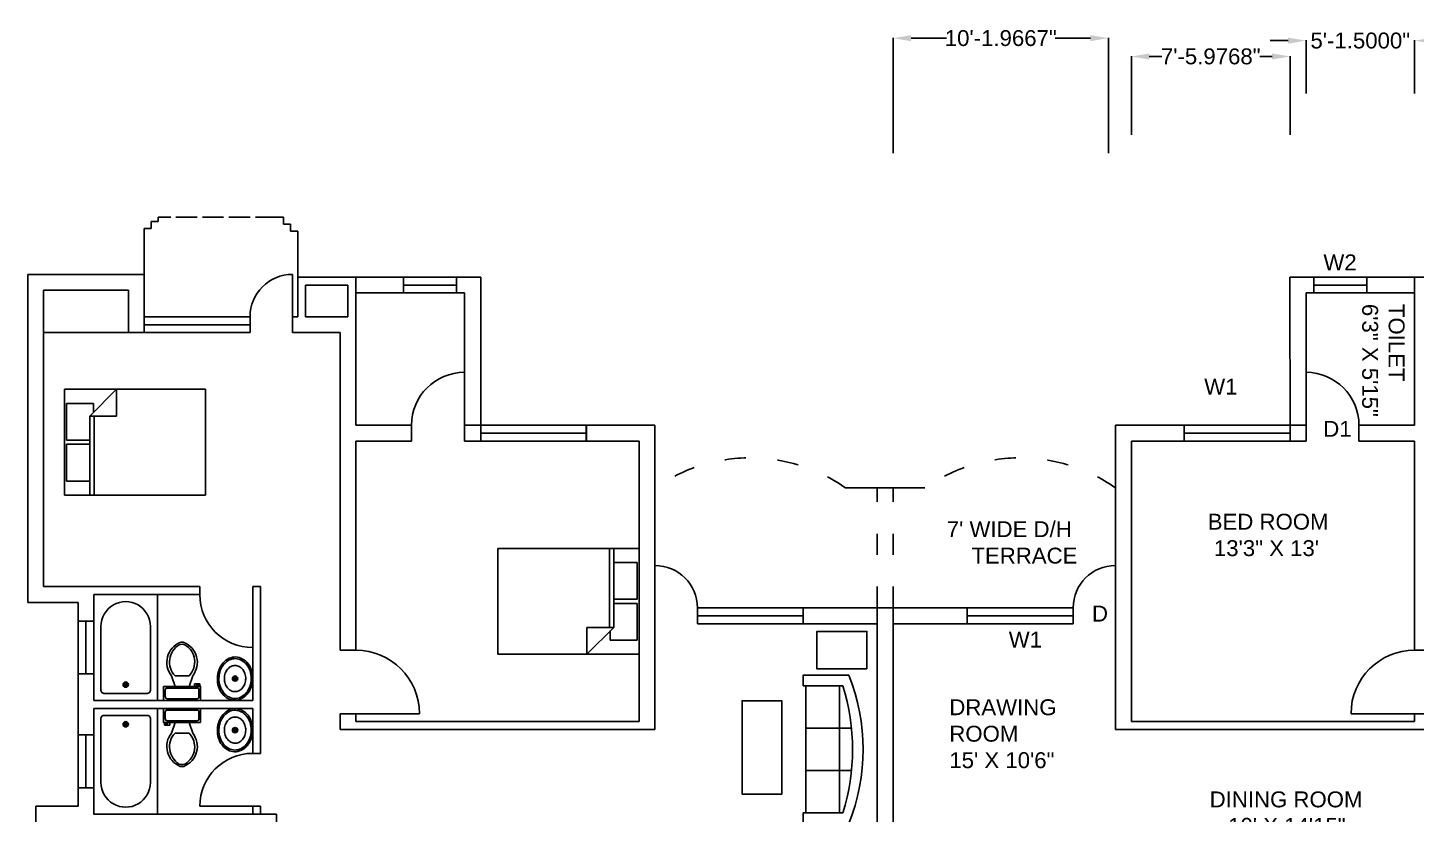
# Model space of a CAD drawing. Header units: inches. Extents: x -946 to 456, y -156 to 642.
# Drawn here: x -946 to -159, y 190 to 636 of the extents above; entities that cross this region are included whole.
import ezdxf

# ---------------------------------------------------------------- set-up
doc = ezdxf.new("R2010")
doc.units = ezdxf.units.IN
doc.header["$MEASUREMENT"] = 0
doc.linetypes.add('ACAD_ISO02W100', pattern=[15, 12, -3])
doc.linetypes.add('ACAD_ISO03W100', pattern=[30, 12, -18])
for name, color, linetype in [('BALCONY', 7, 'ACAD_ISO02W100'), ('blocks', 30, 'Continuous'), ('door', 10, 'Continuous'), ('terrace', 7, 'ACAD_ISO03W100'), ('window', 50, 'Continuous')]:
    doc.layers.add(name, color=color, linetype=linetype)
doc.styles.get("Standard").update_dxf_attribs({"font": 'arial.ttf', "height": 9})
doc.dimstyles.get("Standard").update_dxf_attribs({"dimtxt": 9, "dimasz": 10.18, "dimexe": 0.18, "dimexo": 0.0625, "dimgap": 0.09, "dimtad": 0, "dimtih": 1, "dimtoh": 1, "dimdec": 4, "dimzin": 0, "dimdsep": 46, "dimlunit": 3, "dimtxsty": 'Standard', "dimcen": 0.09, "dimadec": 0, "dimazin": 0, "dimtfac": 1, "dimtdec": 4, "dimtofl": 0, "dimtmove": 0, "dimatfit": 3, "dimfxl": 1, "dimtolj": 1, "dimtzin": 0, "dimarcsym": 0})

# ---------------------------------------------------------------- blocks, each defined once
blk = doc.blocks.new('Bed - Queen')
at = {"linetype": 'Continuous'}
for p, q in [((0, -80.00003), (0, 0)), ((0, 0), (59.99999, 0)), ((59.99999, 0), (59.99999, -80.00003)), ((7.99999, -1.2), (28.79998, -1.2)), ((7.99999, -14.4), (7.99999, -1.2)), ((28.79998, -1.2), (28.79998, -14.4)), ((31.19999, -1.2), (51.99999, -1.2)), ((31.19999, -14.4), (31.19999, -1.2)), ((51.99999, -1.2), (51.99999, -16.4)), ((0, -14.4), (44.8, -14.4)), ((59.99999, -29.6), (44.8, -14.4)), ((44.8, -14.4), (44.8, -29.6)), ((44.8, -16.8), (0, -16.8)), ((51.99999, -16.4), (46.79936, -16.4)), ((44.8, -29.6), (59.99999, -29.6)), ((59.99999, -80.00003), (0, -80.00003))]:
    blk.add_line(p, q, dxfattribs=at)
blk = doc.blocks.new('Sofa - Roundback 7 ft.')
at = {"linetype": 'Continuous'}
for p, q in [((-12.00002, -32.4421), (-12.00003, -6.5971)), ((11.99997, -32.4421), (11.99998, -6.5971)), ((-36.000027, -34), (-36.000027, -11.4696)), ((-35.999844, -13.3819), (35.9998, -13.3819)), ((35.99998, -34), (35.99998, -11.4696)), ((-36.000027, -32.4421), (35.99998, -32.4421))]:
    blk.add_line(p, q, dxfattribs=at)
for points in [[(-36.000027, -34), (-42.000027, -34), (-42.000027, -8)], [(41.99998, -8), (41.99998, -34), (35.99998, -34)]]:
    blk.add_lwpolyline(points, dxfattribs=at)
for centre, radius, start, end in [((0, -114.25), 114.25, 68.43141, 111.5686), ((-0.00001, -127.1968), 121.1968, 72.72033, 107.2797)]:
    blk.add_arc(centre, radius, start, end, dxfattribs=at)
blk = doc.blocks.new('Bath Tub - 26 x 60 in.')
for p, q in [((8, -18), (10, -18)), ((9, -17), (9, -19))]:
    blk.add_line(p, q)
blk.add_lwpolyline([(0, -36), (0, 0), (60, 0), (60, -36)], close=True)
for points in [[(4, -30), (4, -6)], [(6, -4), (42, -4)], [(42, -32), (6, -32)]]:
    blk.add_lwpolyline(points)
for radius in [1.5, 1]:
    blk.add_circle((9, -18), radius)
for centre, radius, start, end in [((5.75, -5.75), 1.77, 81.8699, 188.1301), ((42, -18), 14, 270, 90), ((5.75, -30.25), 1.77, 171.8699, 278.1301)]:
    blk.add_arc(centre, radius, start, end)
blk = doc.blocks.new('Toilet - top')
for p, q in [((9.5, -6), (9.5, -2)), ((-10, -8.5), (-8, -8.5)), ((-10, -9.5), (-10, -8.5)), ((-7, -9.5), (-10, -9.5)), ((-8, -8.5), (-8, -8)), ((-7, -8), (-7, -9.5)), ((-4, -8), (-6, -14)), ((4, -14), (-4, -14)), ((4, -8), (6, -14))]:
    blk.add_line(p, q)
blk.add_lwpolyline([(10.5, -8), (10.5, 0), (-10.5, 0), (-10.5, -8)], close=True)
for points in [[(-9.5, -2), (-9.5, -6)], [(8.5, -1), (-8.5, -1)], [(-8.5, -7), (8.5, -7)]]:
    blk.add_lwpolyline(points)
for centre, radius, start, end in [((-8.62, -1.88), 0.884, 81.8699, 188.1301), ((-8.62, -6.12), 0.884, 171.8699, 278.1301), ((8.62, -1.88), 0.884, 351.8699, 98.1301), ((8.62, -6.12), 0.884, 261.8699, 8.1301), ((3.52, -21.58), 12.17, 141.46911, 247.97143), ((4.2, -21.82), 11.33, 136.36773, 238.94682), ((-3.52, -21.58), 12.17, 292.02843, 38.53071), ((-4.2, -21.82), 11.33, 301.05301, 43.63209), ((0, -27.88), 4, 245.73182, 294.26817), ((0, -29), 4, 254.86053, 285.13947)]:
    blk.add_arc(centre, radius, start, end)
blk = doc.blocks.new('Sink - Oval top')
for p, q in [((-1, 0), (1, 0)), ((0, 1), (0, -1))]:
    blk.add_line(p, q)
at = {"linetype": 'Continuous'}
for points in [[(-12.23, 0.39, 0.117634), (-11.46, -3.36, 0.104469), (-8.88, -6.8, 0.090016), (-5.08, -9.07, 0.08192), (-0.32, -10.02, 0.08192), (4.49, -9.38, 0.090016), (8.42, -7.36, 0.104469), (11.22, -4.09, 0.117634), (12.23, -0.39, 0.117634), (11.46, 3.36, 0.104469), (8.88, 6.8, 0.090016), (5.08, 9.07, 0.08192), (0.32, 10.02, 0.08192), (-4.49, 9.38, 0.090016), (-8.42, 7.36, 0.104469), (-11.22, 4.09, 0.117634)], [(-11.29, 0.16, 0.118622), (-10.52, -3.25, 0.104678), (-8.07, -6.36, 0.089562), (-4.54, -8.37, 0.081185), (-0.13, -9.15, 0.081185), (4.3, -8.49, 0.089562), (7.89, -6.58, 0.104678), (10.42, -3.55, 0.118622), (11.29, -0.16, 0.118622), (10.52, 3.25, 0.104678), (8.07, 6.36, 0.089562), (4.54, 8.37, 0.081185), (0.13, 9.15, 0.081185), (-4.3, 8.49, 0.089562), (-7.89, 6.58, 0.104678), (-10.42, 3.55, 0.118622)], [(-7.42, 0.08, 0.118283), (-6.91, -2.17, 0.104607), (-5.29, -4.21, 0.089718), (-2.97, -5.53, 0.081436), (-0.07, -6.04, 0.081436), (2.84, -5.59, 0.089718), (5.2, -4.33, 0.104607), (6.86, -2.32, 0.118283), (7.42, -0.08, 0.118283), (6.91, 2.17, 0.104607), (5.29, 4.21, 0.089718), (2.97, 5.53, 0.081436), (0.07, 6.04, 0.081436), (-2.84, 5.59, 0.089718), (-5.2, 4.33, 0.104607), (-6.86, 2.32, 0.118283)]]:
    blk.add_lwpolyline(points, format="xyb", close=True, dxfattribs=at)
for radius in [1.5, 1]:
    blk.add_circle((0, 0), radius)
blk = doc.blocks.new('*D62')
at = {"color": 0, "lineweight": -2, "transparency": 16777216}
for p, q in [((-231.61, 628.45), (-241.79, 628.45)), ((-221.43, 598.56), (-221.43, 628.63)), ((-159.93, 598.56), (-159.93, 628.63)), ((-149.75, 628.45), (-139.57, 628.45))]:
    blk.add_line(p, q, dxfattribs=at)
at = {"color": 0, "transparency": 16777216}
for points in [[(-231.61, 630.15), (-231.61, 626.75), (-221.43, 628.45)], [(-149.75, 630.15), (-149.75, 626.75), (-159.93, 628.45)]]:
    blk.add_solid(points, dxfattribs=at)
at = {"layer": 'Defpoints', "color": 0, "transparency": 16777216}
for p in [(-221.43, 628.45), (-221.43, 598.49), (-159.93, 598.49)]:
    blk.add_point(p, dxfattribs=at)
at = {"color": 0, "transparency": 16777216, "insert": (-190.68, 628.45), "char_height": 9, "attachment_point": 5}
blk.add_mtext('\\A1;5\'-1.5000"', dxfattribs=at)
blk = doc.blocks.new('*D63')
at = {"color": 0, "lineweight": -2, "transparency": 16777216}
for p, q in [((-320.43, 575.12), (-320.43, 619.64)), ((-310.25, 619.46), (-303.19, 619.46)), ((-240.63, 619.46), (-247.69, 619.46)), ((-230.45, 575.12), (-230.45, 619.64))]:
    blk.add_line(p, q, dxfattribs=at)
at = {"color": 0, "transparency": 16777216}
for points in [[(-310.25, 621.16), (-310.25, 617.76), (-320.43, 619.46)], [(-240.63, 621.16), (-240.63, 617.76), (-230.45, 619.46)]]:
    blk.add_solid(points, dxfattribs=at)
at = {"layer": 'Defpoints', "color": 0, "transparency": 16777216}
for p in [(-320.43, 619.46), (-320.43, 575.05), (-230.45, 575.05)]:
    blk.add_point(p, dxfattribs=at)
at = {"color": 0, "transparency": 16777216, "insert": (-275.44, 619.46), "char_height": 9, "attachment_point": 5}
blk.add_mtext('\\A1;7\'-5.9768"', dxfattribs=at)
blk = doc.blocks.new('*D64')
at = {"color": 0, "lineweight": -2, "transparency": 16777216}
for p, q in [((-455.43, 564.66), (-455.43, 630.02)), ((-445.25, 629.84), (-425.3, 629.84)), ((-343.64, 629.84), (-363.59, 629.84)), ((-333.46, 564.66), (-333.46, 630.02))]:
    blk.add_line(p, q, dxfattribs=at)
at = {"color": 0, "transparency": 16777216}
for points in [[(-445.25, 631.53), (-445.25, 628.14), (-455.43, 629.84)], [(-343.64, 631.53), (-343.64, 628.14), (-333.46, 629.84)]]:
    blk.add_solid(points, dxfattribs=at)
at = {"layer": 'Defpoints', "color": 0, "transparency": 16777216}
for p in [(-333.46, 629.84), (-455.43, 564.59), (-333.46, 564.59)]:
    blk.add_point(p, dxfattribs=at)
at = {"color": 0, "transparency": 16777216, "insert": (-394.44, 629.84), "char_height": 9, "attachment_point": 5}
blk.add_mtext('\\A1;10\'-1.9667"', dxfattribs=at)

msp = doc.modelspace()

# ---------------------------------------------------------------- linework, layer by layer
for p, q in [((-871.92803, 525.92435), (-871.92803, 528.42435)), ((-871.92803, 528.42435), (-867.92803, 528.42435)), ((-800.92803, 528.42435), (-804.92803, 528.42435)), ((-800.92803, 524.42435), (-800.92803, 528.42435)), ((-879.92803, 495.92435), (-879.92803, 521.92435)), ((-879.92803, 521.92435), (-875.92803, 521.92435)), ((-875.92803, 521.92435), (-875.92803, 525.92435)), ((-875.92803, 525.92435), (-871.92803, 525.92435)), ((-796.92803, 524.42435), (-800.92803, 524.42435)), ((-796.92803, 520.42435), (-796.92803, 524.42435)), ((-794.92803, 520.42435), (-796.92803, 520.42435)), ((-792.92803, 520.42435), (-794.92803, 520.42435)), ((-792.92803, 494.42435), (-792.92803, 520.42435)), ((-945.92803, 486.92435), (-945.92803, 495.92435)), ((-945.92803, 495.92435), (-936.92803, 495.92435)), ((-936.92803, 495.92435), (-888.92803, 495.92435)), ((-888.92803, 495.92435), (-879.92803, 495.92435)), ((-879.92803, 495.92435), (-879.92803, 462.92435)), ((-792.92803, 494.42435), (-792.92803, 471.92435)), ((-768.92803, 494.42435), (-792.92803, 494.42435)), ((-788.42803, 489.92435), (-788.42803, 471.92435)), ((-764.42803, 489.92435), (-788.42803, 489.92435)), ((-768.92803, 494.42435), (-689.18834, 494.42435)), ((-764.42803, 489.92435), (-764.42803, 471.92435)), ((-759.92803, 410.42435), (-759.92803, 494.42435)), ((-689.18834, 494.42435), (-689.18834, 401.42435)), ((-230.66772, 494.42435), (-230.42803, 401.42435)), ((-150.92803, 494.42435), (-230.66772, 494.42435)), ((-216.92803, 485.42435), (-216.92803, 494.42435)), ((-186.92803, 489.92435), (-216.92803, 489.92435)), ((-186.92803, 485.42435), (-186.92803, 494.42435)), ((-159.92803, 410.42435), (-159.92803, 494.42435)), ((-945.92803, 471.92435), (-945.92803, 486.92435)), ((-888.92803, 486.92435), (-936.92803, 486.92435)), ((-936.92803, 486.92435), (-936.92803, 462.92435)), ((-888.92803, 462.92435), (-888.92803, 486.92435)), ((-759.92803, 485.42435), (-698.42803, 485.42435)), ((-698.42803, 485.42435), (-698.42803, 401.42435)), ((-159.92803, 485.42435), (-221.42803, 485.42435)), ((-221.42803, 485.42435), (-221.42803, 401.42435)), ((-945.92803, 471.92435), (-945.92803, 309.92435)), ((-819.92803, 471.92435), (-879.92803, 471.92435)), ((-819.92803, 467.42435), (-879.92803, 467.42435)), ((-819.92803, 462.92435), (-819.92803, 471.92435)), ((-792.92803, 471.92435), (-795.92803, 471.92435)), ((-795.92803, 462.92435), (-795.92803, 471.92435)), ((-773.42803, 471.92435), (-788.42803, 471.92435)), ((-764.42803, 471.92435), (-773.42803, 471.92435)), ((-819.92803, 462.92435), (-936.92803, 462.92435)), ((-936.92803, 462.92435), (-936.92803, 318.92435)), ((-768.92803, 462.92435), (-795.92803, 462.92435)), ((-768.92803, 282.92435), (-768.92803, 462.92435)), ((-728.42803, 410.42435), (-759.92803, 410.42435)), ((-728.42803, 410.42435), (-728.42803, 401.42435)), ((-590.42803, 410.42435), (-698.42803, 410.42435)), ((-629.40483, 410.42435), (-629.40483, 401.42435)), ((-590.42803, 401.42435), (-590.42803, 410.42435)), ((-329.42803, 401.42435), (-329.42803, 410.42435)), ((-329.42803, 410.42435), (-221.42803, 410.42435)), ((-290.45122, 410.42435), (-290.45122, 401.42435)), ((-191.42803, 410.42435), (-191.42803, 401.42435)), ((-191.42803, 410.42435), (-159.92803, 410.42435)), ((-728.42803, 401.42435), (-759.92803, 401.42435)), ((-759.92803, 282.92435), (-759.92803, 401.42435)), ((-599.42803, 401.42435), (-698.42803, 401.42435)), ((-629.40483, 405.92435), (-689.41643, 405.92435)), ((-599.42803, 242.42435), (-599.42803, 401.42435)), ((-590.42803, 242.42435), (-590.42803, 401.42435)), ((-329.42803, 242.42435), (-329.42803, 401.42435)), ((-320.42803, 401.42435), (-221.42803, 401.42435)), ((-320.42803, 242.42435), (-320.42803, 401.42435)), ((-290.45122, 405.92435), (-230.43963, 405.92435)), ((-191.42803, 401.42435), (-159.92803, 401.42435)), ((-159.92803, 282.92435), (-159.92803, 401.42435)), ((-464.42803, 374.92435), (-482.42803, 374.92435)), ((-464.42803, 374.92435), (-455.42803, 374.92435)), ((-455.42803, 374.92435), (-437.42803, 374.92435)), ((-936.92803, 318.92435), (-908.42803, 318.92435)), ((-908.42803, 318.92435), (-848.42803, 318.92435)), ((-848.42803, 314.42435), (-848.42803, 318.92435)), ((-813.92803, 318.92435), (-818.42803, 318.92435)), ((-818.42803, 314.42435), (-818.42803, 318.92435)), ((-813.92803, 314.42435), (-813.92803, 318.92435)), ((-917.42803, 309.92435), (-945.92803, 309.92435)), ((-917.42803, 243.97923), (-917.42803, 309.92435)), ((-908.42803, 314.42435), (-848.42803, 314.42435)), ((-908.42803, 254.42435), (-908.42803, 314.42435)), ((-818.42803, 254.42435), (-818.42803, 314.42435)), ((-813.92803, 249.92435), (-813.92803, 314.42435)), ((-464.42803, 306.92435), (-566.42803, 306.92435)), ((-566.42803, 297.92435), (-566.42803, 306.92435)), ((-506.42803, 297.92435), (-506.42803, 306.92435)), ((-464.42803, 297.92435), (-464.42803, 306.92435)), ((-464.42803, 306.92435), (-353.42803, 306.92435)), ((-464.42803, 306.92435), (-464.42803, 108.92435)), ((-455.42803, 306.92435), (-455.42803, 108.92435)), ((-455.42803, 297.92435), (-455.42803, 306.92435)), ((-917.42803, 299.42435), (-908.42803, 299.42435)), ((-912.92803, 269.42435), (-912.92803, 299.42435)), ((-566.42803, 302.42435), (-506.42803, 302.42435)), ((-566.42803, 297.92435), (-464.42803, 297.92435)), ((-464.42803, 108.92435), (-464.42803, 297.92435)), ((-353.42803, 297.92435), (-455.42803, 297.92435)), ((-455.42803, 108.92435), (-455.42803, 297.92435)), ((-768.92803, 282.92435), (-759.92803, 282.92435)), ((-150.92803, 282.92435), (-159.92803, 282.92435)), ((-908.42803, 269.42435), (-917.42803, 269.42435)), ((-908.42803, 254.42435), (-818.42803, 254.42435)), ((-917.42803, 194.42435), (-917.42803, 243.97923)), ((-908.42803, 189.92435), (-908.42803, 249.92435)), ((-908.42803, 249.92435), (-818.42803, 249.92435)), ((-818.42803, 249.92435), (-818.42803, 224.42435)), ((-813.92803, 249.92435), (-813.92803, 224.42435)), ((-768.92803, 237.92435), (-768.92803, 246.92435)), ((-768.92803, 246.92435), (-759.92803, 246.92435)), ((-759.92803, 242.42435), (-759.92803, 246.92435)), ((-159.92803, 242.42435), (-159.92803, 246.92435)), ((-150.92803, 246.92435), (-159.92803, 246.92435)), ((-908.42803, 219.92435), (-908.42803, 243.92435)), ((-759.92803, 237.92435), (-768.92803, 237.92435)), ((-759.92803, 242.42435), (-599.42803, 242.42435)), ((-759.92803, 237.92435), (-590.42803, 237.92435)), ((-590.42803, 237.92435), (-590.42803, 242.42435)), ((-329.42803, 237.92435), (-329.42803, 242.42435)), ((-159.92803, 237.92435), (-329.42803, 237.92435)), ((-159.92803, 242.42435), (-320.42803, 242.42435)), ((-159.92803, 237.92435), (-150.92803, 237.92435)), ((-917.42803, 234.95439), (-908.42803, 234.95439)), ((-912.92803, 204.95439), (-912.92803, 234.95439)), ((-818.42803, 224.42435), (-813.92803, 224.42435)), ((-908.42803, 204.95439), (-917.42803, 204.95439)), ((-941.42803, 194.42435), (-941.42803, 8.42435)), ((-941.42803, 194.42435), (-917.42803, 194.42435)), ((-804.92803, 189.92435), (-908.42803, 189.92435)), ((-818.42803, 194.42435), (-818.42803, 189.92435)), ((-818.42803, 194.42435), (-813.92803, 194.42435)), ((-813.92803, 194.42435), (-813.92803, 189.92435)), ((-804.92803, 185.42435), (-804.92803, 189.92435))]:
    msp.add_line(p, q)
at = {"layer": 'BALCONY'}
msp.add_line((-804.92803, 528.42435), (-867.92803, 528.42435), dxfattribs=at)
at = {"layer": 'blocks'}
for points in [[(-470.30614, 272.2622), (-498.6901, 272.2622), (-498.6901, 293.56891), (-470.30614, 293.56891)], [(-518.62303, 201.34527), (-541.0476, 201.34527), (-541.0476, 254.23042), (-518.62303, 254.23042)]]:
    msp.add_lwpolyline(points, close=True, dxfattribs=at)
at = {"layer": 'door'}
for p, q in [((-795.92803, 471.92435), (-795.92803, 495.92435)), ((-759.92803, 246.92435), (-723.92803, 246.92435)), ((-159.92803, 246.92435), (-195.92803, 246.92435)), ((-848.42803, 194.42435), (-818.42803, 194.42435))]:
    msp.add_line(p, q, dxfattribs=at)
for centre, radius, start, end in [((-795.92803, 471.92435), 24, 90, 180), ((-698.42803, 410.42435), 30, 90, 180), ((-221.42803, 410.42435), 30, 0, 90), ((-590.42803, 306.92435), 24, 0, 90), ((-329.42803, 306.92435), 24, 90, 180), ((-818.42803, 314.42435), 30, 180, 270), ((-759.92803, 246.92435), 36, 0, 90), ((-159.92803, 246.92435), 36, 90, 180), ((-818.42803, 194.42435), 30, 90, 180)]:
    msp.add_arc(centre, radius, start, end, dxfattribs=at)
at = {"layer": 'terrace'}
for p, q in [((-464.42803, 306.92435), (-464.42803, 374.92435)), ((-455.42803, 306.92435), (-455.42803, 374.92435))]:
    msp.add_line(p, q, dxfattribs=at)
for centre in [(-536.42803, 297.92435), (-383.42803, 297.92435)]:
    msp.add_arc(centre, 94.04786, 54.9580706, 125.0419294, dxfattribs=at)
at = {"layer": 'window'}
for p, q in [((-732.92803, 485.42435), (-732.92803, 494.42435)), ((-732.92803, 494.42435), (-702.92803, 494.42435)), ((-732.92803, 489.92435), (-702.92803, 489.92435)), ((-702.92803, 485.42435), (-702.92803, 494.42435)), ((-216.92803, 485.42435), (-216.92803, 494.42435)), ((-216.92803, 494.42435), (-186.92803, 494.42435)), ((-216.92803, 489.92435), (-186.92803, 489.92435)), ((-186.92803, 485.42435), (-186.92803, 494.42435)), ((-732.92803, 485.42435), (-702.92803, 485.42435)), ((-216.92803, 485.42435), (-186.92803, 485.42435)), ((-879.92803, 462.92435), (-879.92803, 471.92435)), ((-819.92803, 471.92435), (-879.92803, 471.92435)), ((-819.92803, 467.42435), (-879.92803, 467.42435)), ((-819.92803, 462.92435), (-819.92803, 471.92435)), ((-819.92803, 462.92435), (-879.92803, 462.92435)), ((-689.18834, 401.42435), (-689.18834, 410.42435)), ((-629.18834, 410.42435), (-689.18834, 410.42435)), ((-629.18834, 401.42435), (-629.18834, 410.42435)), ((-290.45122, 401.42435), (-290.45122, 410.42435)), ((-230.45122, 410.42435), (-290.45122, 410.42435)), ((-230.45122, 401.42435), (-230.45122, 410.42435)), ((-629.18834, 405.92435), (-689.18834, 405.92435)), ((-629.18834, 401.42435), (-689.18834, 401.42435)), ((-230.45122, 405.92435), (-290.45122, 405.92435)), ((-230.45122, 401.42435), (-290.45122, 401.42435)), ((-566.42803, 297.92435), (-566.42803, 306.92435)), ((-506.42803, 306.92435), (-566.42803, 306.92435)), ((-506.42803, 297.92435), (-506.42803, 306.92435)), ((-413.42803, 297.92435), (-413.42803, 306.92435)), ((-353.42803, 306.92435), (-413.42803, 306.92435)), ((-353.42803, 297.92435), (-353.42803, 306.92435)), ((-917.42803, 299.42435), (-908.42803, 299.42435)), ((-917.42803, 299.42435), (-917.42803, 269.42435)), ((-912.92803, 299.42435), (-912.92803, 269.42435)), ((-908.42803, 299.42435), (-908.42803, 269.42435)), ((-506.42803, 302.42435), (-566.42803, 302.42435)), ((-353.42803, 302.42435), (-413.42803, 302.42435)), ((-506.42803, 297.92435), (-566.42803, 297.92435)), ((-353.42803, 297.92435), (-413.42803, 297.92435)), ((-917.42803, 269.42435), (-908.42803, 269.42435)), ((-917.42803, 234.95439), (-908.42803, 234.95439)), ((-917.42803, 234.95439), (-917.42803, 204.95439)), ((-912.92803, 234.95439), (-912.92803, 204.95439)), ((-908.42803, 234.95439), (-908.42803, 204.95439)), ((-917.42803, 204.95439), (-908.42803, 204.95439))]:
    msp.add_line(p, q, dxfattribs=at)

# ---------------------------------------------------------------- block references
at = {"layer": 'blocks'}
for name, p, rotation in [('Bed - Queen', (-925.15345, 370.8088), 89.99999999999999), ('Bed - Queen', (-599.42803, 340.64233), 270), ('Bath Tub - 26 x 60 in.', (-908.42803, 254.42435), 89.99999999999999), ('Toilet - top', (-858.4612, 254.42435), 180), ('Sink - Oval top', (-828.44388, 266.84164), 270), ('Sofa - Roundback 7 ft.', (-472.48204, 226.66222), 269.9999793631368), ('Bath Tub - 26 x 60 in.', (-872.42803, 249.92435), 270), ('Sink - Oval top', (-828.44388, 237.5921), 270)]:
    msp.add_blockref(name, p, dxfattribs=dict(at, rotation=rotation))
msp.add_blockref('Toilet - top', (-858.4612, 249.92435), dxfattribs=at)

# ---------------------------------------------------------------- texts
at = {"char_height": 9, "attachment_point": 1}
for s, width, heights, insert in [('W2', 32.3337513, [0], (-211.58383, 507.27282)), ('W1', 32.3337513, [0], (-279.13367, 436.82489)), ('D1', 24, [0], (-211.66121, 412.90121)), ("7' WIDE D/H\\P    TERRACE", 91.3529478, [0], (-425.05222, 356.03352)), ('BED ROOM\\P 13\'3" X 13\'', 91.3529478, [0], (-277.14402, 360.26045)), ('D', 24, [0], (-342.7376, 308.15485)), ('W1', 32.3337513, [0], (-389.93525, 293.4352)), ('DRAWING ROOM\\P15\' X 10\'6"', 90.4768043, [69.97235], (-423.60825, 255.07486)), ('DINING ROOM\\P   10\' X 14\'15"', 91.3529478, [0], (-276.05658, 202.83859))]:
    msp.add_mtext_dynamic_manual_height_columns(s, width=width, gutter_width=45, heights=heights, dxfattribs=dict(at, insert=insert))
at = {"insert": (-165.58668, 479.21359), "char_height": 9, "attachment_point": 1, "rotation": 270}
msp.add_mtext_dynamic_manual_height_columns('TOILET\\P6\'3" X 5\'15"', width=91.3529478, gutter_width=45, heights=[0], dxfattribs=at)

# ---------------------------------------------------------------- dimensions: what is measured, and where the dimension line sits
for base, p1, p2, picture, middle in [((-333.46135, 629.83694), (-455.42803, 564.59301), (-333.46135, 564.59301), '*D64', (-394.44469, 629.83694)), ((-221.42803, 628.45032), (-159.92803, 598.49387), (-221.42803, 598.49387), '*D62', (-190.67803, 628.45032)), ((-320.42803, 619.45904), (-230.45122, 575.05396), (-320.42803, 575.05396), '*D63', (-275.43963, 619.45904))]:
    dim = msp.add_linear_dim(base=base, p1=p1, p2=p2, dimstyle='Standard')
    dim.commit()
    dim.dimension.update_dxf_attribs({"geometry": picture, "text_midpoint": middle})

doc.saveas('drawing.dxf')
